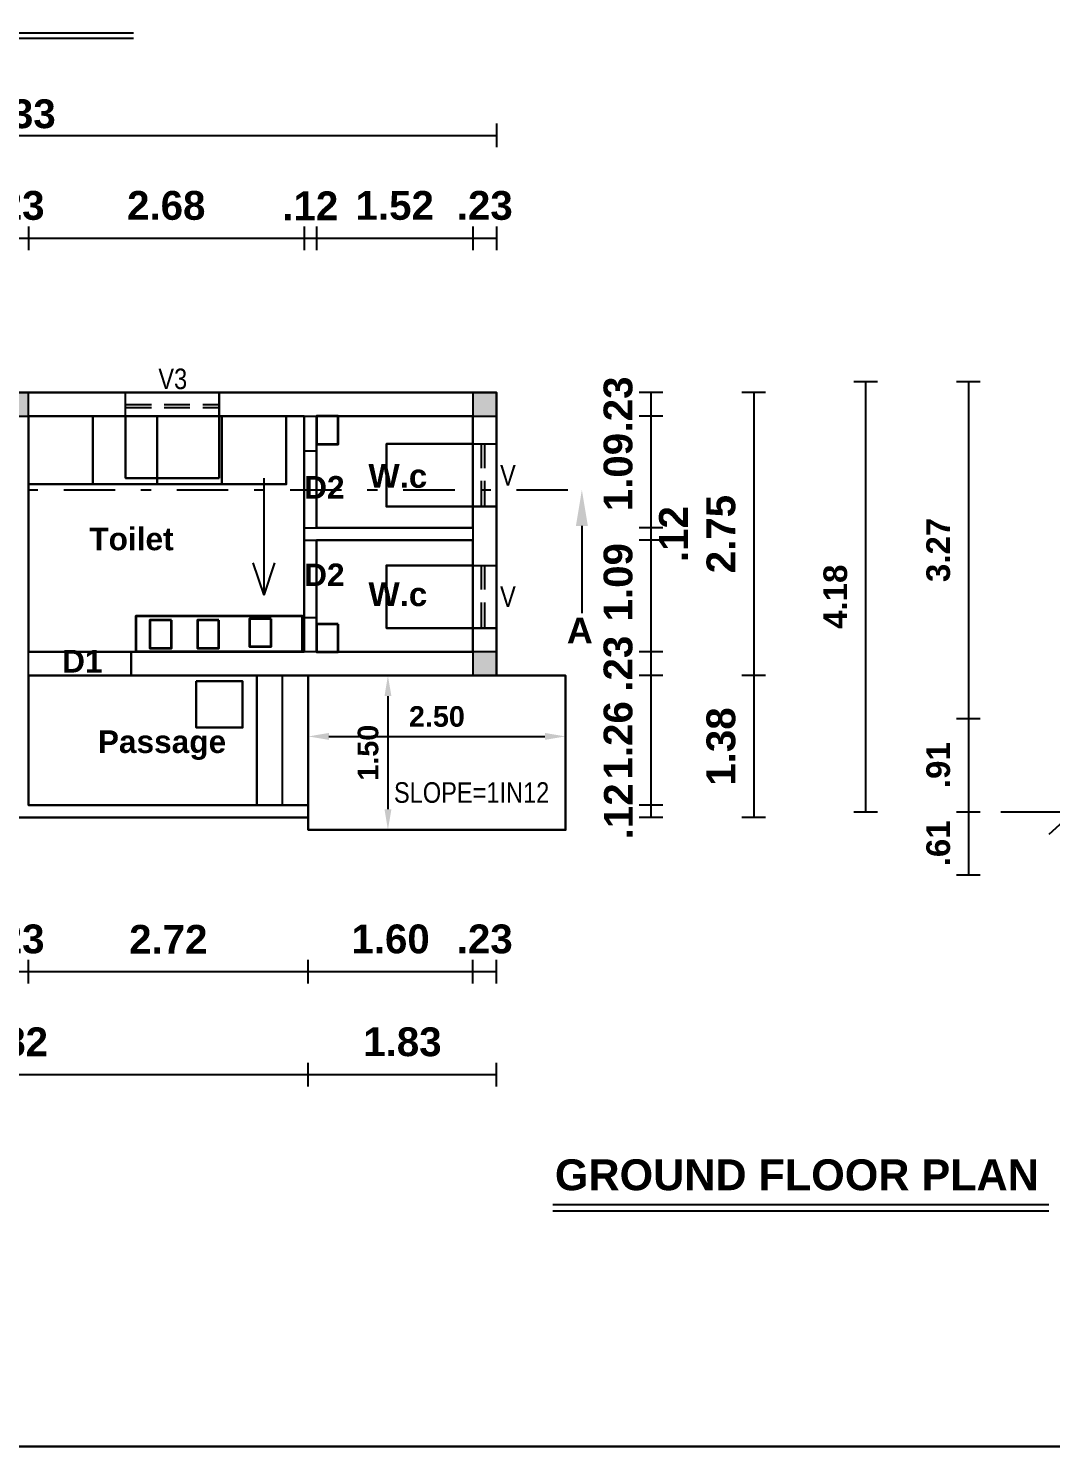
# Model space of a CAD drawing. Header units: metres. Extents: x 0 to 602, y 0 to 196.
# Drawn here: x 407.62 to 417.56, y 166.11 to 179.89 of the extents above; entities that cross this region are included whole.
import ezdxf

# ---------------------------------------------------------------- set-up
doc = ezdxf.new("R2010")
doc.units = ezdxf.units.M
doc.header["$MEASUREMENT"] = 0
doc.linetypes.add('DASHDOT2', pattern=[0.5, 0.25, -0.125, 0, -0.125])
doc.linetypes.add('HIDDEN', pattern=[0.375, 0.25, -0.125])
for name, color, linetype, lineweight in [('BLK_2_DA_RAMP_1', 1, 'Continuous', 35), ('BLK_2_FLR_0_DRINKING_WATER', 4, 'Continuous', 30), ('BLK_2_FLR_0_URINAL', 4, 'Continuous', 30), ('BLK_2_FLR_0_WASH', 4, 'Continuous', 30)]:
    doc.layers.add(name, color=color, linetype=linetype, lineweight=lineweight)
for name, color, linetype in [('BLK_2_FLR_0_BLT_UP_AREA', 7, 'Continuous'), ('BLK_2_FLR_0_CARPET_AREA', 10, 'Continuous'), ('BLK_2_FLR_2_WATER_CLOSET', 213, 'Continuous'), ('BLK_2_LVL_0_TOILET_BLOCK', 7, 'Continuous'), ('TOILET_VENTILATION', 6, 'Continuous')]:
    doc.layers.add(name, color=color, linetype=linetype)
doc.styles.add('Ar Bold', font='arialbd.ttf')
doc.styles.get("Standard").update_dxf_attribs({"font": 'swissc.ttf', "height": 0.23})
doc.styles.add('style BOLD', font='arialbd.ttf')
doc.dimstyles.new('$Side open200', dxfattribs={"dimtxt": 1, "dimasz": 0.5, "dimexe": 0.18, "dimexo": 0.0625, "dimgap": 0.09, "dimtad": 1, "dimzin": 4, "dimdsep": 46, "dimtxsty": 'Ar Bold', "dimcen": 0.09, "dimse1": 1, "dimse2": 1, "dimclrd": 252, "dimclrt": 40, "dimadec": 0, "dimazin": 0, "dimtfac": 1, "dimtix": 1, "dimtofl": 0, "dimtmove": 2, "dimatfit": 0, "dimfxl": 0, "dimtzin": 0, "dimarcsym": 0})
doc.dimstyles.new('~dimensions', dxfattribs={"dimtxt": 0.28, "dimasz": 0.17, "dimexe": 0.05, "dimexo": 0.0625, "dimgap": 0.06, "dimtad": 1, "dimzin": 4, "dimdsep": 46, "dimtxsty": 'Ar Bold', "dimcen": 0.09, "dimse1": 1, "dimse2": 1, "dimsd1": 1, "dimsd2": 1, "dimclrt": 4, "dimadec": 0, "dimazin": 0, "dimtfac": 1, "dimtix": 1, "dimtofl": 0, "dimtmove": 2, "dimatfit": 3, "dimfxl": 0, "dimtolj": 1, "dimtzin": 0, "dimarcsym": 0})
doc.dimstyles.new('~dimensions 100', dxfattribs={"dimtxt": 0.23, "dimasz": 0.17, "dimexe": 0.05, "dimexo": 0.0625, "dimgap": 0.06, "dimtad": 1, "dimzin": 4, "dimdsep": 46, "dimtxsty": 'style BOLD', "dimcen": 0.09, "dimse1": 1, "dimse2": 1, "dimsd1": 1, "dimsd2": 1, "dimclrt": 71, "dimadec": 0, "dimazin": 0, "dimtfac": 1, "dimtix": 1, "dimtofl": 0, "dimtmove": 2, "dimatfit": 3, "dimfxl": 0, "dimtolj": 1, "dimtzin": 0, "dimarcsym": 0})

# ---------------------------------------------------------------- blocks, each defined once
blk = doc.blocks.new('*D1196')
at = {"layer": 'Defpoints', "color": 0, "linetype": 'Continuous', "lineweight": 30}
for p in [(407.392, 177.969), (407.622, 177.969), (407.622, 177.969)]:
    blk.add_point(p, dxfattribs=at)
at = {"color": 4, "linetype": 'Continuous', "insert": (407.507, 178.172), "char_height": 0.28, "attachment_point": 5, "style": 'Ar Bold'}
blk.add_mtext('\\A1;.23', dxfattribs=at)
blk = doc.blocks.new('*D1197')
at = {"layer": 'Defpoints', "color": 0, "linetype": 'Continuous', "lineweight": 30}
for p in [(407.622, 177.969), (410.302, 177.969), (410.302, 177.969)]:
    blk.add_point(p, dxfattribs=at)
at = {"color": 4, "linetype": 'Continuous', "insert": (408.962, 178.172), "char_height": 0.28, "attachment_point": 5, "style": 'Ar Bold'}
blk.add_mtext('\\A1;2.68', dxfattribs=at)
blk = doc.blocks.new('*D1198')
at = {"layer": 'Defpoints', "color": 0, "linetype": 'Continuous', "lineweight": 30}
for p in [(410.302, 177.969), (410.422, 177.969), (410.422, 177.969)]:
    blk.add_point(p, dxfattribs=at)
at = {"color": 4, "linetype": 'Continuous', "insert": (410.362, 178.17), "char_height": 0.28, "attachment_point": 5, "style": 'Ar Bold'}
blk.add_mtext('\\A1;.12', dxfattribs=at)
blk = doc.blocks.new('*D1199')
at = {"layer": 'Defpoints', "color": 0, "linetype": 'Continuous', "lineweight": 30}
for p in [(410.422, 177.969), (411.942, 177.969), (411.942, 177.969)]:
    blk.add_point(p, dxfattribs=at)
at = {"color": 4, "linetype": 'Continuous', "insert": (411.182, 178.172), "char_height": 0.28, "attachment_point": 5, "style": 'Ar Bold'}
blk.add_mtext('\\A1;1.52', dxfattribs=at)
blk = doc.blocks.new('*D1200')
at = {"layer": 'Defpoints', "color": 0, "linetype": 'Continuous', "lineweight": 30}
for p in [(411.942, 177.969), (412.172, 177.969), (412.172, 177.969)]:
    blk.add_point(p, dxfattribs=at)
at = {"color": 4, "linetype": 'Continuous', "insert": (412.057, 178.172), "char_height": 0.28, "attachment_point": 5, "style": 'Ar Bold'}
blk.add_mtext('\\A1;.23', dxfattribs=at)
blk = doc.blocks.new('*D1201')
at = {"layer": 'Defpoints', "color": 0, "linetype": 'Continuous', "lineweight": 30}
for p in [(402.842, 178.86), (402.842, 178.854), (412.172, 178.854)]:
    blk.add_point(p, dxfattribs=at)
at = {"color": 4, "linetype": 'Continuous', "insert": (407.507, 179.063), "char_height": 0.28, "attachment_point": 5, "style": 'Ar Bold'}
blk.add_mtext('\\A1;9.33', dxfattribs=at)
blk = doc.blocks.new('*D1202')
at = {"layer": 'Defpoints', "color": 0, "linetype": 'Continuous', "lineweight": 30}
for p in [(413.557, 172.344), (413.557, 172.344), (413.557, 172.224)]:
    blk.add_point(p, dxfattribs=at)
at = {"color": 4, "linetype": 'Continuous', "insert": (413.356, 172.284), "char_height": 0.28, "attachment_point": 5, "rotation": 90, "style": 'Ar Bold'}
blk.add_mtext('\\A1;.12', dxfattribs=at)
blk = doc.blocks.new('*D1203')
at = {"layer": 'Defpoints', "color": 0, "linetype": 'Continuous', "lineweight": 30}
for p in [(413.557, 173.604), (413.557, 173.604), (413.557, 172.344)]:
    blk.add_point(p, dxfattribs=at)
at = {"color": 4, "linetype": 'Continuous', "insert": (413.354, 172.974), "char_height": 0.28, "attachment_point": 5, "rotation": 90, "style": 'Ar Bold'}
blk.add_mtext('\\A1;1.26', dxfattribs=at)
blk = doc.blocks.new('*D1204')
at = {"layer": 'Defpoints', "color": 0, "linetype": 'Continuous', "lineweight": 30}
for p in [(413.557, 173.834), (413.557, 173.834), (413.557, 173.604)]:
    blk.add_point(p, dxfattribs=at)
at = {"color": 4, "linetype": 'Continuous', "insert": (413.354, 173.719), "char_height": 0.28, "attachment_point": 5, "rotation": 90, "style": 'Ar Bold'}
blk.add_mtext('\\A1;.23', dxfattribs=at)
blk = doc.blocks.new('*D1205')
at = {"layer": 'Defpoints', "color": 0, "linetype": 'Continuous', "lineweight": 30}
for p in [(413.557, 174.919), (413.557, 174.919), (413.557, 173.834)]:
    blk.add_point(p, dxfattribs=at)
at = {"color": 4, "linetype": 'Continuous', "insert": (413.354, 174.511), "char_height": 0.28, "attachment_point": 5, "rotation": 90, "style": 'Ar Bold'}
blk.add_mtext('\\A1;1.09', dxfattribs=at)
blk = doc.blocks.new('*D889')
at = {"layer": 'Defpoints', "color": 0, "linetype": 'Continuous', "lineweight": 30}
for p in [(414.092, 175.039), (414.092, 175.039), (414.092, 174.919)]:
    blk.add_point(p, dxfattribs=at)
at = {"color": 4, "linetype": 'Continuous', "insert": (413.891, 174.979), "char_height": 0.28, "attachment_point": 5, "rotation": 90, "style": 'Ar Bold'}
blk.add_mtext('\\A1;.12', dxfattribs=at)
blk = doc.blocks.new('*D1206')
at = {"layer": 'Defpoints', "color": 0, "linetype": 'Continuous', "lineweight": 30}
for p in [(413.557, 176.124), (413.557, 176.124), (413.557, 175.039)]:
    blk.add_point(p, dxfattribs=at)
at = {"color": 4, "linetype": 'Continuous', "insert": (413.354, 175.582), "char_height": 0.28, "attachment_point": 5, "rotation": 90, "style": 'Ar Bold'}
blk.add_mtext('\\A1;1.09', dxfattribs=at)
blk = doc.blocks.new('*D1207')
at = {"layer": 'Defpoints', "color": 0, "linetype": 'Continuous', "lineweight": 30}
for p in [(413.557, 176.354), (413.557, 176.354), (413.557, 176.124)]:
    blk.add_point(p, dxfattribs=at)
at = {"color": 4, "linetype": 'Continuous', "insert": (413.354, 176.239), "char_height": 0.28, "attachment_point": 5, "rotation": 90, "style": 'Ar Bold'}
blk.add_mtext('\\A1;.23', dxfattribs=at)
blk = doc.blocks.new('*D1208')
at = {"layer": 'Defpoints', "color": 0, "linetype": 'Continuous', "lineweight": 30}
for p in [(414.557, 173.604), (414.557, 173.604), (414.557, 172.224)]:
    blk.add_point(p, dxfattribs=at)
at = {"color": 4, "linetype": 'Continuous', "insert": (414.354, 172.914), "char_height": 0.28, "attachment_point": 5, "rotation": 90, "style": 'Ar Bold'}
blk.add_mtext('\\A1;1.38', dxfattribs=at)
blk = doc.blocks.new('*D1209')
at = {"layer": 'Defpoints', "color": 0, "linetype": 'Continuous', "lineweight": 30}
for p in [(414.557, 176.354), (414.557, 176.354), (414.557, 173.604)]:
    blk.add_point(p, dxfattribs=at)
at = {"color": 4, "linetype": 'Continuous', "insert": (414.354, 174.979), "char_height": 0.28, "attachment_point": 5, "rotation": 90, "style": 'Ar Bold'}
blk.add_mtext('\\A1;2.75', dxfattribs=at)
blk = doc.blocks.new('*D1213')
at = {"layer": 'Defpoints', "color": 0, "linetype": 'Continuous', "lineweight": 30}
for p in [(407.392, 170.839), (407.622, 170.839), (407.622, 170.839)]:
    blk.add_point(p, dxfattribs=at)
at = {"color": 4, "linetype": 'Continuous', "insert": (407.507, 171.042), "char_height": 0.28, "attachment_point": 5, "style": 'Ar Bold'}
blk.add_mtext('\\A1;.23', dxfattribs=at)
blk = doc.blocks.new('*D1214')
at = {"layer": 'Defpoints', "color": 0, "linetype": 'Continuous', "lineweight": 30}
for p in [(407.622, 170.839), (410.342, 170.839), (410.342, 170.839)]:
    blk.add_point(p, dxfattribs=at)
at = {"color": 4, "linetype": 'Continuous', "insert": (408.982, 171.04), "char_height": 0.28, "attachment_point": 5, "style": 'Ar Bold'}
blk.add_mtext('\\A1;2.72', dxfattribs=at)
blk = doc.blocks.new('*D1215')
at = {"layer": 'Defpoints', "color": 0, "linetype": 'Continuous', "lineweight": 30}
for p in [(410.342, 170.839), (411.942, 170.839), (411.942, 170.839)]:
    blk.add_point(p, dxfattribs=at)
at = {"color": 4, "linetype": 'Continuous', "insert": (411.142, 171.042), "char_height": 0.28, "attachment_point": 5, "style": 'Ar Bold'}
blk.add_mtext('\\A1;1.60', dxfattribs=at)
blk = doc.blocks.new('*D1216')
at = {"layer": 'Defpoints', "color": 0, "linetype": 'Continuous', "lineweight": 30}
for p in [(411.942, 170.839), (412.172, 170.839), (412.172, 170.839)]:
    blk.add_point(p, dxfattribs=at)
at = {"color": 4, "linetype": 'Continuous', "insert": (412.057, 171.042), "char_height": 0.28, "attachment_point": 5, "style": 'Ar Bold'}
blk.add_mtext('\\A1;.23', dxfattribs=at)
blk = doc.blocks.new('*D1218')
at = {"layer": 'Defpoints', "color": 0, "linetype": 'Continuous', "lineweight": 30}
for p in [(404.522, 169.839), (410.342, 169.839), (410.342, 169.839)]:
    blk.add_point(p, dxfattribs=at)
at = {"color": 4, "linetype": 'Continuous', "insert": (407.432, 170.042), "char_height": 0.28, "attachment_point": 5, "style": 'Ar Bold'}
blk.add_mtext('\\A1;5.82', dxfattribs=at)
blk = doc.blocks.new('*D1219')
at = {"layer": 'Defpoints', "color": 0, "linetype": 'Continuous', "lineweight": 30}
for p in [(410.342, 169.839), (412.172, 169.839), (412.172, 169.839)]:
    blk.add_point(p, dxfattribs=at)
at = {"color": 4, "linetype": 'Continuous', "insert": (411.257, 170.042), "char_height": 0.28, "attachment_point": 5, "style": 'Ar Bold'}
blk.add_mtext('\\A1;1.83', dxfattribs=at)
blk = doc.blocks.new('*D1178')
at = {"layer": 'Defpoints', "color": 0, "linetype": 'Continuous', "lineweight": 30, "ltscale": 0.1}
for p in [(416.643, 172.278), (416.643, 172.278), (416.643, 171.668)]:
    blk.add_point(p, dxfattribs=at)
at = {"color": 71, "linetype": 'Continuous', "ltscale": 0.1, "insert": (416.465, 171.973), "char_height": 0.23, "attachment_point": 5, "rotation": 90, "style": 'style BOLD'}
blk.add_mtext('\\A1;.61', dxfattribs=at)
blk = doc.blocks.new('*D1179')
at = {"layer": 'Defpoints', "color": 0, "linetype": 'Continuous', "lineweight": 30, "ltscale": 0.1}
for p in [(416.643, 173.188), (416.643, 173.188), (416.643, 172.278)]:
    blk.add_point(p, dxfattribs=at)
at = {"color": 71, "linetype": 'Continuous', "ltscale": 0.1, "insert": (416.465, 172.733), "char_height": 0.23, "attachment_point": 5, "rotation": 90, "style": 'style BOLD'}
blk.add_mtext('\\A1;.91', dxfattribs=at)
blk = doc.blocks.new('*D887')
at = {"layer": 'Defpoints', "color": 0, "linetype": 'Continuous', "lineweight": 30, "ltscale": 0.1}
for p in [(416.643, 176.462), (416.643, 176.462), (416.643, 173.188)]:
    blk.add_point(p, dxfattribs=at)
at = {"color": 71, "linetype": 'Continuous', "ltscale": 0.1, "insert": (416.465, 174.825), "char_height": 0.23, "attachment_point": 5, "rotation": 90, "style": 'style BOLD'}
blk.add_mtext('\\A1;3.27', dxfattribs=at)
blk = doc.blocks.new('*D1180')
at = {"layer": 'Defpoints', "color": 0, "linetype": 'Continuous', "lineweight": 30, "ltscale": 0.1}
for p in [(415.643, 176.462), (415.643, 176.462), (415.643, 172.278)]:
    blk.add_point(p, dxfattribs=at)
at = {"color": 71, "linetype": 'Continuous', "ltscale": 0.1, "insert": (415.465, 174.37), "char_height": 0.23, "attachment_point": 5, "rotation": 90, "style": 'style BOLD'}
blk.add_mtext('\\A1;4.18', dxfattribs=at)
blk = doc.blocks.new('*D1266')
at = {"layer": 'BLK_2_DA_RAMP_1', "color": 1, "lineweight": -2, "ltscale": 0.1}
blk.add_line((410.542, 173.012), (412.642, 173.012), dxfattribs=at)
at = {"layer": 'BLK_2_DA_RAMP_1', "color": 1, "linetype": 'Continuous', "lineweight": 30, "ltscale": 0.1}
for points in [[(410.542, 173.046), (410.542, 172.979), (410.342, 173.012)], [(412.642, 173.046), (412.642, 172.979), (412.842, 173.012)]]:
    blk.add_solid(points, dxfattribs=at)
at = {"layer": 'Defpoints', "color": 0, "linetype": 'Continuous', "lineweight": 30, "ltscale": 0.1}
for p in [(410.342, 173.604), (412.842, 173.604), (412.842, 173.012)]:
    blk.add_point(p, dxfattribs=at)
at = {"layer": 'BLK_2_DA_RAMP_1', "color": 1, "linetype": 'Continuous', "lineweight": 30, "ltscale": 0.1, "insert": (411.592, 173.205), "char_height": 0.2, "attachment_point": 5, "style": 'Ar Bold'}
blk.add_mtext('2.50', dxfattribs=at)
blk = doc.blocks.new('*D1267')
at = {"layer": 'BLK_2_DA_RAMP_1', "color": 2, "lineweight": -2, "ltscale": 0.1}
blk.add_line((411.116, 173.404), (411.116, 172.304), dxfattribs=at)
at = {"layer": 'BLK_2_DA_RAMP_1', "color": 2, "linetype": 'Continuous', "lineweight": 30, "ltscale": 0.1}
for points in [[(411.083, 173.404), (411.15, 173.404), (411.116, 173.604)], [(411.083, 172.304), (411.15, 172.304), (411.116, 172.104)]]:
    blk.add_solid(points, dxfattribs=at)
at = {"layer": 'Defpoints', "color": 0, "linetype": 'Continuous', "lineweight": 30, "ltscale": 0.1}
for p in [(410.342, 173.604), (410.342, 172.104), (411.116, 172.104)]:
    blk.add_point(p, dxfattribs=at)
at = {"layer": 'BLK_2_DA_RAMP_1', "color": 2, "linetype": 'Continuous', "lineweight": 30, "ltscale": 0.1, "insert": (410.924, 172.854), "char_height": 0.2, "attachment_point": 5, "rotation": 90, "style": 'Ar Bold'}
blk.add_mtext('1.50', dxfattribs=at)

msp = doc.modelspace()

# ---------------------------------------------------------------- hatches: boundary and pattern name
at = {"linetype": 'Continuous', "ltscale": 0.1}
h = msp.add_hatch(color=8, dxfattribs=at)
h.dxf.hatch_style = 1
h.paths.add_polyline_path([(407.392, 176.354), (407.392, 176.124), (407.622, 176.124), (407.622, 176.354)])
h = msp.add_hatch(color=8, dxfattribs=at)
h.dxf.hatch_style = 1
h.paths.add_polyline_path([(411.942, 176.354), (411.942, 176.124), (412.172, 176.124), (412.172, 176.354)])
h = msp.add_hatch(color=8, dxfattribs=at)
h.dxf.hatch_style = 1
h.paths.add_polyline_path([(411.942, 173.834), (411.942, 173.604), (412.172, 173.604), (412.172, 173.834)])

# ---------------------------------------------------------------- linework, layer by layer
at = {"color": 1}
msp.add_line((406.188, 179.85), (408.644, 179.85), dxfattribs=at)
for p, q in [((406.188, 179.8), (408.644, 179.8)), ((409.477, 176.354), (408.567, 176.354)), ((408.567, 176.124), (408.567, 176.354)), ((409.477, 176.124), (409.477, 176.354)), ((409.477, 176.124), (408.567, 176.124)), ((411.942, 175.856), (411.942, 175.246)), ((411.942, 175.856), (412.172, 175.856)), ((412.172, 175.856), (412.172, 175.246)), ((411.942, 175.246), (412.172, 175.246)), ((411.942, 174.675), (411.942, 174.065)), ((411.942, 174.675), (412.172, 174.675)), ((412.172, 174.675), (412.172, 174.065)), ((411.942, 174.065), (412.172, 174.065)), ((412.72, 168.4), (417.54, 168.4))]:
    msp.add_line(p, q)
at = {"linetype": 'Continuous'}
for p, q in [((412.172, 178.969), (412.172, 178.739)), ((402.842, 178.854), (412.172, 178.854)), ((402.842, 177.854), (412.172, 177.854)), ((407.622, 177.969), (407.622, 177.739)), ((410.302, 177.969), (410.302, 177.739)), ((410.422, 177.969), (410.422, 177.739)), ((411.942, 177.969), (411.942, 177.739)), ((412.172, 177.969), (412.172, 177.739)), ((402.842, 176.354), (412.172, 176.354)), ((412.172, 176.354), (412.172, 173.604)), ((413.787, 176.354), (413.557, 176.354)), ((413.672, 176.354), (413.672, 172.224)), ((414.787, 176.354), (414.557, 176.354)), ((414.672, 176.354), (414.672, 172.224)), ((407.622, 176.124), (411.942, 176.124)), ((407.622, 172.344), (407.622, 176.124)), ((410.302, 176.124), (410.302, 173.834)), ((410.422, 175.789), (410.422, 176.124)), ((411.942, 176.124), (411.942, 173.834)), ((413.787, 176.124), (413.557, 176.124)), ((410.302, 175.789), (410.422, 175.789)), ((410.302, 175.039), (411.942, 175.039)), ((413.787, 175.039), (413.557, 175.039)), ((410.302, 174.919), (411.942, 174.919)), ((413.787, 174.919), (413.557, 174.919)), ((410.302, 174.169), (410.422, 174.169)), ((410.422, 173.834), (410.422, 174.169)), ((411.942, 173.834), (408.622, 173.834)), ((408.622, 173.604), (408.622, 173.834)), ((413.787, 173.834), (413.557, 173.834)), ((412.172, 173.604), (407.622, 173.604)), ((409.842, 172.344), (409.842, 173.604)), ((410.092, 172.344), (410.092, 173.604)), ((410.342, 172.224), (410.342, 173.604)), ((413.787, 173.604), (413.557, 173.604)), ((414.787, 173.604), (414.557, 173.604)), ((407.622, 172.344), (410.342, 172.344)), ((413.787, 172.344), (413.557, 172.344)), ((404.522, 172.224), (410.342, 172.224)), ((413.787, 172.224), (413.557, 172.224)), ((414.787, 172.224), (414.557, 172.224)), ((407.622, 170.609), (407.622, 170.839)), ((410.342, 170.609), (410.342, 170.839)), ((411.942, 170.609), (411.942, 170.839)), ((412.172, 170.609), (412.172, 170.839)), ((412.172, 170.724), (402.842, 170.724)), ((412.172, 169.724), (402.842, 169.724)), ((410.342, 169.609), (410.342, 169.839)), ((412.172, 169.609), (412.172, 169.839))]:
    msp.add_line(p, q, dxfattribs=at)
at = {"linetype": 'Continuous', "ltscale": 0.1}
for p, q in [((415.643, 176.462), (415.873, 176.462)), ((415.758, 176.462), (415.758, 172.278)), ((416.643, 176.462), (416.873, 176.462)), ((416.758, 176.462), (416.758, 171.668)), ((416.643, 173.188), (416.873, 173.188)), ((415.643, 172.278), (415.873, 172.278)), ((416.643, 172.278), (416.873, 172.278)), ((416.643, 171.668), (416.873, 171.668))]:
    msp.add_line(p, q, dxfattribs=at)
at = {"linetype": 'HIDDEN'}
for p, q in [((408.567, 176.239), (409.477, 176.239)), ((408.567, 176.209), (409.477, 176.209)), ((412.027, 175.246), (412.027, 175.856)), ((412.057, 175.246), (412.057, 175.856)), ((412.027, 174.065), (412.027, 174.675)), ((412.057, 174.065), (412.057, 174.675))]:
    msp.add_line(p, q, dxfattribs=at)
at = {"color": 8, "linetype": 'Continuous'}
for q in [(409.912, 175.521), (409.807, 174.699), (410.017, 174.699)]:
    msp.add_line((409.912, 174.384), q, dxfattribs=at)
at = {"color": 71, "linetype": 'DASHDOT2', "ltscale": 2}
msp.add_line((402.465, 175.409), (413.001, 175.409), dxfattribs=at)
at = {"color": 5, "linetype": 'Continuous'}
msp.add_line((417.072, 172.278), (429.784, 172.278), dxfattribs=at)
at = {"color": 30}
msp.add_line((417.783, 172.278), (417.538, 172.058), dxfattribs=at)
at = {"color": 6}
msp.add_line((412.72, 168.461), (417.54, 168.461), dxfattribs=at)
at = {"linetype": 'Continuous', "lineweight": 30}
msp.add_lwpolyline([(399.263, 186.357), (433.352, 186.357), (433.352, 166.109), (399.263, 166.109)], close=True, dxfattribs=at)
at = {"color": 1, "linetype": 'Continuous'}
for points in [[(407.622, 176.124), (408.567, 176.124), (408.567, 176.354), (406.447, 176.354), (406.447, 176.124), (407.392, 176.124), (407.392, 172.344), (404.522, 172.344), (404.522, 172.224), (410.342, 172.224), (410.342, 172.344), (407.622, 172.344)], [(412.172, 176.354), (409.477, 176.354), (409.477, 176.124), (411.942, 176.124), (411.942, 175.856), (412.172, 175.856)], [(412.172, 175.246), (411.942, 175.246), (411.942, 174.675), (412.172, 174.675)], [(412.172, 174.065), (411.942, 174.065), (411.942, 173.834), (408.622, 173.834), (408.622, 173.604), (412.172, 173.604)]]:
    msp.add_lwpolyline(points, close=True, dxfattribs=at)
at = {"color": 5, "linetype": 'Continuous', "ltscale": 0.1}
for points in [[(407.392, 176.354), (407.392, 176.124), (407.622, 176.124), (407.622, 176.354)], [(411.942, 176.354), (411.942, 176.124), (412.172, 176.124), (412.172, 176.354)], [(411.942, 173.834), (411.942, 173.604), (412.172, 173.604), (412.172, 173.834)]]:
    msp.add_lwpolyline(points, close=True, dxfattribs=at)
at = {"color": 1}
msp.add_lwpolyline([(413.001, 175.059), (413.001, 174.209)], dxfattribs=at)
msp.add_solid([(412.943, 175.059), (413.001, 175.409), (413.059, 175.059)], dxfattribs=at)
at = {"layer": 'BLK_2_DA_RAMP_1', "color": 1, "linetype": 'Continuous', "lineweight": 30, "ltscale": 0.1}
msp.add_lwpolyline([(410.342, 173.604), (412.842, 173.604), (412.842, 172.104), (410.342, 172.104)], close=True, dxfattribs=at)
at = {"layer": 'BLK_2_FLR_0_BLT_UP_AREA', "color": 26, "linetype": 'Continuous', "lineweight": 30}
msp.add_lwpolyline([(410.342, 172.224), (404.522, 172.224), (404.522, 173.604), (402.842, 173.604), (402.842, 176.354), (412.172, 176.354), (412.172, 173.604), (410.342, 173.604)], close=True, dxfattribs=at)
at = {"layer": 'BLK_2_FLR_0_CARPET_AREA', "color": 26, "linetype": 'Continuous', "lineweight": 30}
for points in [[(410.302, 173.834), (407.622, 173.834), (407.622, 176.124), (410.302, 176.124)], [(411.942, 176.124), (410.422, 176.124), (410.422, 175.039), (411.942, 175.039)], [(410.422, 173.834), (411.942, 173.834), (411.942, 174.919), (410.422, 174.919)], [(407.622, 172.344), (409.842, 172.344), (409.842, 173.604), (407.622, 173.604)]]:
    msp.add_lwpolyline(points, close=True, dxfattribs=at)
at = {"layer": 'BLK_2_FLR_0_DRINKING_WATER', "color": 7, "lineweight": 30}
msp.add_lwpolyline([(409.253, 173.548), (409.703, 173.548), (409.703, 173.098), (409.253, 173.098)], close=True, dxfattribs=at)
at = {"layer": 'BLK_2_FLR_0_URINAL', "color": 235, "lineweight": 30}
for points in [[(407.622, 176.124), (408.248, 176.124), (408.248, 175.463), (407.622, 175.463)], [(408.248, 176.124), (408.875, 176.124), (408.875, 175.463), (408.248, 175.463)], [(408.875, 176.124), (409.501, 176.124), (409.501, 175.463), (408.875, 175.463)], [(409.501, 176.124), (410.128, 176.124), (410.128, 175.463), (409.501, 175.463)]]:
    msp.add_lwpolyline(points, close=True, dxfattribs=at)
at = {"layer": 'BLK_2_FLR_0_WASH', "color": 60, "lineweight": 35}
for points in [[(410.632, 176.124), (410.422, 176.124), (410.422, 175.853), (410.632, 175.853)], [(409.013, 174.142), (408.802, 174.142), (408.802, 173.871), (409.013, 173.871)], [(409.474, 174.142), (409.264, 174.142), (409.264, 173.871), (409.474, 173.871)], [(409.982, 174.156), (409.772, 174.156), (409.772, 173.886), (409.982, 173.886)], [(410.632, 174.105), (410.422, 174.105), (410.422, 173.834), (410.632, 173.834)]]:
    msp.add_lwpolyline(points, close=True, dxfattribs=at)
at = {"layer": 'BLK_2_FLR_0_WASH', "color": 55, "lineweight": 35}
msp.add_lwpolyline([(410.282, 173.834), (408.669, 173.834), (408.669, 174.185), (410.282, 174.185)], close=True, dxfattribs=at)
at = {"layer": 'BLK_2_FLR_2_WATER_CLOSET', "color": 1, "linetype": 'Continuous', "lineweight": 30}
for points in [[(410.302, 173.834), (407.622, 173.834), (407.622, 176.124), (410.302, 176.124)], [(411.942, 176.124), (410.422, 176.124), (410.422, 175.039), (411.942, 175.039)], [(410.422, 173.834), (411.942, 173.834), (411.942, 174.919), (410.422, 174.919)]]:
    msp.add_lwpolyline(points, close=True, dxfattribs=at)
at = {"layer": 'BLK_2_LVL_0_TOILET_BLOCK', "color": 153, "linetype": 'Continuous', "lineweight": 30}
msp.add_lwpolyline([(410.342, 172.224), (404.522, 172.224), (404.522, 173.604), (402.842, 173.604), (402.842, 176.354), (412.172, 176.354), (412.172, 173.604), (410.342, 173.604)], close=True, dxfattribs=at)
at = {"layer": 'TOILET_VENTILATION', "color": 6, "lineweight": 30}
for points in [[(409.475, 175.523), (409.475, 176.124), (408.567, 176.124), (408.567, 175.523)], [(411.942, 175.856), (411.102, 175.856), (411.102, 175.246), (411.942, 175.246)], [(411.942, 174.675), (411.102, 174.675), (411.102, 174.065), (411.942, 174.065)]]:
    msp.add_lwpolyline(points, close=True, dxfattribs=at)

# ---------------------------------------------------------------- texts
for s, p in [('V3', (408.885, 176.388)), ('V', (412.206, 175.451)), ('V', (412.206, 174.27))]:
    msp.add_text(s, height=0.2).set_placement(p)
for s, height, style, p in [('W.c', 0.23, 'Ar Bold', (410.927, 175.429)), ('D2', 0.22, 'Ar Bold', (410.302, 175.323)), ('Toilet', 0.22, 'Ar Bold', (408.214, 174.822)), ('D2', 0.22, 'Ar Bold', (410.302, 174.473)), ('W.c', 0.23, 'Ar Bold', (410.927, 174.279)), ('A', 0.25, 'Ar Bold', (412.855, 173.917)), ('D1', 0.22, 'Ar Bold', (407.95, 173.633)), ('Passage', 0.22, 'Ar Bold', (408.297, 172.851)), ('GROUND FLOOR PLAN', 0.3, 'style BOLD', (412.739, 168.601))]:
    msp.add_text(s, height=height, dxfattribs=dict(style=style)).set_placement(p)
at = {"layer": 'BLK_2_DA_RAMP_1', "color": 1, "linetype": 'Continuous', "lineweight": 30, "ltscale": 0.1, "insert": (411.175, 172.567), "char_height": 0.2, "attachment_point": 1}
msp.add_mtext_dynamic_manual_height_columns('SLOPE=1IN12', width=0.66487, gutter_width=1.15, heights=[0], dxfattribs=at)

# ---------------------------------------------------------------- dimensions: what is measured, and where the dimension line sits
at = {"linetype": 'Continuous'}
for p1, p2, distance, picture, middle in [((412.172, 178.854), (402.842, 178.854), -0.006, '*D1201', (407.507, 179.063)), ((414.557, 172.224), (414.557, 173.604), 0, '*D1208', (414.354, 172.914)), ((413.557, 172.224), (413.557, 172.344), 0, '*D1202', (413.356, 172.284))]:
    dim = msp.add_aligned_dim(p1=p1, p2=p2, distance=distance, dimstyle='~dimensions', dxfattribs=at)
    dim.commit()
    dim.dimension.update_dxf_attribs({"geometry": picture, "text_midpoint": middle})
for base, p1, p2, angle, picture, middle in [((407.622, 177.969), (407.392, 177.969), (407.622, 177.969), 180, '*D1196', (407.507, 178.172)), ((410.302, 177.969), (407.622, 177.969), (410.302, 177.969), 180, '*D1197', (408.962, 178.172)), ((410.422, 177.969), (410.302, 177.969), (410.422, 177.969), 180, '*D1198', (410.362, 178.17)), ((411.942, 177.969), (410.422, 177.969), (411.942, 177.969), 180, '*D1199', (411.182, 178.172)), ((412.172, 177.969), (411.942, 177.969), (412.172, 177.969), 180, '*D1200', (412.057, 178.172)), ((413.557, 176.354), (413.557, 176.124), (413.557, 176.354), 270, '*D1207', (413.354, 176.239)), ((414.557, 176.354), (414.557, 173.604), (414.557, 176.354), 270, '*D1209', (414.354, 174.979)), ((413.556973501, 176.124175513), (413.556973501, 175.039175513), (413.556973501, 176.124175513), 270, '*D1206', (413.353917567, 175.581675513)), ((414.092, 175.039), (414.092, 174.919), (414.092, 175.039), 270, '*D889', (413.891, 174.979)), ((413.557, 173.834), (413.557, 173.604), (413.557, 173.834), 270, '*D1204', (413.354, 173.719)), ((413.557, 173.604), (413.557, 172.344), (413.557, 173.604), 270, '*D1203', (413.354, 172.974)), ((407.622, 170.839), (407.392, 170.839), (407.622, 170.839), 180, '*D1213', (407.507, 171.042)), ((411.942, 170.839), (410.342, 170.839), (411.942, 170.839), 180, '*D1215', (411.142, 171.042)), ((412.172, 170.839), (411.942, 170.839), (412.172, 170.839), 180, '*D1216', (412.057, 171.042)), ((410.342, 170.839), (407.622, 170.839), (410.342, 170.839), 180, '*D1214', (408.982, 171.04)), ((410.342, 169.839), (404.522, 169.839), (410.342, 169.839), 180, '*D1218', (407.432, 170.042)), ((412.172, 169.839), (410.342, 169.839), (412.172, 169.839), 180, '*D1219', (411.257, 170.042))]:
    dim = msp.add_linear_dim(base=base, p1=p1, p2=p2, angle=angle, dimstyle='~dimensions', dxfattribs=at)
    dim.commit()
    dim.dimension.update_dxf_attribs({"geometry": picture, "text_midpoint": middle})
at = {"linetype": 'Continuous', "ltscale": 0.1}
for p1, p2, picture, middle in [((415.643, 172.278), (415.643, 176.462), '*D1180', (415.465, 174.37)), ((416.643, 173.188), (416.643, 176.462), '*D887', (416.465, 174.825)), ((416.643, 172.278), (416.643, 173.188), '*D1179', (416.465, 172.733)), ((416.643, 171.668), (416.643, 172.278), '*D1178', (416.465, 171.973))]:
    dim = msp.add_aligned_dim(p1=p1, p2=p2, distance=0, dimstyle='~dimensions 100', dxfattribs=at)
    dim.commit()
    dim.dimension.update_dxf_attribs({"geometry": picture, "text_midpoint": middle})
at = {"linetype": 'Continuous'}
dim = msp.add_linear_dim(base=(413.556973501, 174.919175513), p1=(413.556973501, 173.834175513), p2=(413.556973501, 174.919175513), angle=270, dimstyle='~dimensions', dxfattribs=at)
dim.commit()
dim.dimension.update_dxf_attribs({"geometry": '*D1205', "text_midpoint": (413.353917567, 174.511263703), "dimtype": 160})
at = {"layer": 'BLK_2_DA_RAMP_1', "color": 1, "linetype": 'Continuous', "lineweight": 30, "ltscale": 0.1}
dim = msp.add_aligned_dim(p1=(410.342, 173.604), p2=(412.842, 173.604), distance=-0.592, dimstyle='$Side open200', override={"dimtxt": 0.2, "dimasz": 0.2, "dimclrd": 1, "dimclrt": 1, "dimfxl": 0.05, "dimfxlon": 1, "dimarcsym": 1}, dxfattribs=at)
dim.commit()
dim.dimension.update_dxf_attribs({"geometry": '*D1266', "text_midpoint": (411.592, 173.205)})
at = {"layer": 'BLK_2_DA_RAMP_1', "color": 2, "linetype": 'Continuous', "lineweight": 30, "ltscale": 0.1}
dim = msp.add_aligned_dim(p1=(410.342, 173.604), p2=(410.342, 172.104), distance=0.774, dimstyle='$Side open200', override={"dimtxt": 0.2, "dimasz": 0.2, "dimclrd": 2, "dimclrt": 2, "dimfxl": 0.05, "dimfxlon": 1, "dimarcsym": 1}, dxfattribs=at)
dim.commit()
dim.dimension.update_dxf_attribs({"geometry": '*D1267', "text_midpoint": (410.924, 172.854)})

doc.saveas('drawing.dxf')
